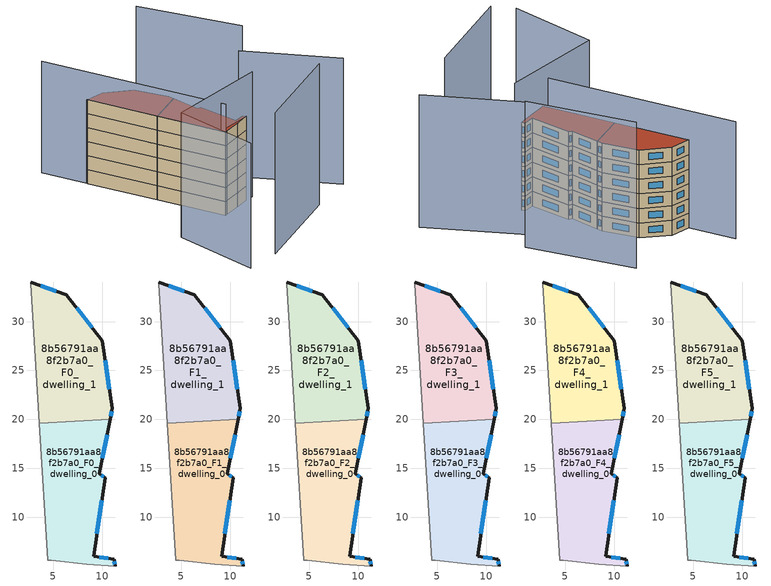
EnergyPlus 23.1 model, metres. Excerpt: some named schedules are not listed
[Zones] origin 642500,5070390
8b56791aa8f2b7a0_F0_dwelling_0
 floor ground (EU_floor_Construction): 10.82,20.04 9.73,14.43 10.33,14.03 9.12,6.02 11.23,5.72 11.33,5.02 8.42,5.22 4.82,5.62 4.42,5.62 3.59,19.6 z0
 wall outside (EU_wall_Construction): 11.33,5.02 11.23,5.72 9.12,6.02 10.33,14.03 9.73,14.43 10.82,20.04 z0:3
 wall adiabatic (EU_wall_Construction): 3.59,19.6 4.42,5.62 4.82,5.62 8.42,5.22 11.33,5.02 z0:3
 wall to 8b56791aa8f2b7a0_F0_dwelling_1 (EU_wall_Construction): 10.82,20.04 3.59,19.6 z0:3
 window (EU_Window_Construction): 10.16,14.14 9.9,14.31 / 9.47,8.3 9.98,11.74 / 10.63,5.81 9.72,5.94 / 11.3,5.22 11.25,5.52 / 10.04,16.03 10.51,18.44 z0.86:2.14
8b56791aa8f2b7a0_F0_dwelling_1
 floor ground (EU_floor_Construction): 6.33,32.74 10.03,28.04 11.03,21.13 10.82,20.04 3.59,19.6 2.73,33.84 2.73,34.04 z0
 wall outside (EU_wall_Construction): 10.82,20.04 11.03,21.13 10.03,28.04 6.33,32.74 2.73,34.04 z0:3
 wall adiabatic (EU_wall_Construction): 2.73,34.04 2.73,33.84 3.59,19.6 z0:3
 window (EU_Window_Construction): 8.98,29.38 7.39,31.4 / 10.75,23.1 10.32,26.07 / 10.88,20.35 10.97,20.82 / 5.3,33.11 3.75,33.67 z0.86:2.14
8b56791aa8f2b7a0_F1_dwelling_0
 floor to 8b56791aa8f2b7a0_F0_dwelling_0 (EU_floor_Construction): 10.82,20.04 9.73,14.43 10.33,14.03 9.12,6.02 11.23,5.72 11.33,5.02 8.42,5.22 4.82,5.62 4.42,5.62 3.59,19.6 z3
 wall outside (EU_wall_Construction): 11.33,5.02 11.23,5.72 9.12,6.02 10.33,14.03 9.73,14.43 10.82,20.04 z3:6
 wall adiabatic (EU_wall_Construction): 3.59,19.6 4.42,5.62 4.82,5.62 8.42,5.22 11.33,5.02 z3:6
 wall to 8b56791aa8f2b7a0_F1_dwelling_1 (EU_wall_Construction): 10.82,20.04 3.59,19.6 z3:6
 window (EU_Window_Construction): 10.16,14.14 9.9,14.31 / 9.47,8.3 9.98,11.74 / 10.63,5.81 9.72,5.94 / 11.3,5.22 11.25,5.52 / 10.04,16.03 10.51,18.44 z3.86:5.14
8b56791aa8f2b7a0_F1_dwelling_1
 floor to 8b56791aa8f2b7a0_F0_dwelling_1 (EU_floor_Construction): 6.33,32.74 10.03,28.04 11.03,21.13 10.82,20.04 3.59,19.6 2.73,33.84 2.73,34.04 z3
 wall outside (EU_wall_Construction): 10.82,20.04 11.03,21.13 10.03,28.04 6.33,32.74 2.73,34.04 z3:6
 wall adiabatic (EU_wall_Construction): 2.73,34.04 2.73,33.84 3.59,19.6 z3:6
 window (EU_Window_Construction): 8.98,29.38 7.39,31.4 / 10.75,23.1 10.32,26.07 / 10.88,20.35 10.97,20.82 / 5.3,33.11 3.75,33.67 z3.86:5.14
8b56791aa8f2b7a0_F2_dwelling_0
 floor to 8b56791aa8f2b7a0_F1_dwelling_0 (EU_floor_Construction): 10.82,20.04 9.73,14.43 10.33,14.03 9.12,6.02 11.23,5.72 11.33,5.02 8.42,5.22 4.82,5.62 4.42,5.62 3.59,19.6 z6
 wall outside (EU_wall_Construction): 11.33,5.02 11.23,5.72 9.12,6.02 10.33,14.03 9.73,14.43 10.82,20.04 z6:9
 wall adiabatic (EU_wall_Construction): 3.59,19.6 4.42,5.62 4.82,5.62 8.42,5.22 11.33,5.02 z6:9
 wall to 8b56791aa8f2b7a0_F2_dwelling_1 (EU_wall_Construction): 10.82,20.04 3.59,19.6 z6:9
 window (EU_Window_Construction): 10.16,14.14 9.9,14.31 / 9.47,8.3 9.98,11.74 / 10.63,5.81 9.72,5.94 / 11.3,5.22 11.25,5.52 / 10.04,16.03 10.51,18.44 z6.86:8.14
8b56791aa8f2b7a0_F2_dwelling_1
 floor to 8b56791aa8f2b7a0_F1_dwelling_1 (EU_floor_Construction): 6.33,32.74 10.03,28.04 11.03,21.13 10.82,20.04 3.59,19.6 2.73,33.84 2.73,34.04 z6
 wall outside (EU_wall_Construction): 10.82,20.04 11.03,21.13 10.03,28.04 6.33,32.74 2.73,34.04 z6:9
 wall adiabatic (EU_wall_Construction): 2.73,34.04 2.73,33.84 3.59,19.6 z6:9
 window (EU_Window_Construction): 8.98,29.38 7.39,31.4 / 10.75,23.1 10.32,26.07 / 10.88,20.35 10.97,20.82 / 5.3,33.11 3.75,33.67 z6.86:8.14
8b56791aa8f2b7a0_F3_dwelling_0
 floor to 8b56791aa8f2b7a0_F2_dwelling_0 (EU_floor_Construction): 10.82,20.04 9.73,14.43 10.33,14.03 9.12,6.02 11.23,5.72 11.33,5.02 8.42,5.22 4.82,5.62 4.42,5.62 3.59,19.6 z9
 wall outside (EU_wall_Construction): 11.33,5.02 11.23,5.72 9.12,6.02 10.33,14.03 9.73,14.43 10.82,20.04 z9:12
 wall adiabatic (EU_wall_Construction): 3.59,19.6 4.42,5.62 4.82,5.62 8.42,5.22 11.33,5.02 z9:12
 wall to 8b56791aa8f2b7a0_F3_dwelling_1 (EU_wall_Construction): 10.82,20.04 3.59,19.6 z9:12
 window (EU_Window_Construction): 10.16,14.14 9.9,14.31 / 9.47,8.3 9.98,11.74 / 10.63,5.81 9.72,5.94 / 11.3,5.22 11.25,5.52 / 10.04,16.03 10.51,18.44 z9.86:11.14
8b56791aa8f2b7a0_F3_dwelling_1
 floor to 8b56791aa8f2b7a0_F2_dwelling_1 (EU_floor_Construction): 6.33,32.74 10.03,28.04 11.03,21.13 10.82,20.04 3.59,19.6 2.73,33.84 2.73,34.04 z9
 wall outside (EU_wall_Construction): 10.82,20.04 11.03,21.13 10.03,28.04 6.33,32.74 2.73,34.04 z9:12
 wall adiabatic (EU_wall_Construction): 2.73,34.04 2.73,33.84 3.59,19.6 z9:12
 window (EU_Window_Construction): 8.98,29.38 7.39,31.4 / 10.75,23.1 10.32,26.07 / 10.88,20.35 10.97,20.82 / 5.3,33.11 3.75,33.67 z9.86:11.14
8b56791aa8f2b7a0_F4_dwelling_0
 floor to 8b56791aa8f2b7a0_F3_dwelling_0 (EU_floor_Construction): 10.82,20.04 9.73,14.43 10.33,14.03 9.12,6.02 11.23,5.72 11.33,5.02 8.42,5.22 4.82,5.62 4.42,5.62 3.59,19.6 z12
 wall outside (EU_wall_Construction): 11.33,5.02 11.23,5.72 9.12,6.02 10.33,14.03 9.73,14.43 10.82,20.04 z12:15
 wall adiabatic (EU_wall_Construction): 3.59,19.6 4.42,5.62 4.82,5.62 8.42,5.22 11.33,5.02 z12:15
 wall to 8b56791aa8f2b7a0_F4_dwelling_1 (EU_wall_Construction): 10.82,20.04 3.59,19.6 z12:15
 window (EU_Window_Construction): 10.16,14.14 9.9,14.31 / 9.47,8.3 9.98,11.74 / 10.63,5.81 9.72,5.94 / 11.3,5.22 11.25,5.52 / 10.04,16.03 10.51,18.44 z12.86:14.14
8b56791aa8f2b7a0_F4_dwelling_1
 floor to 8b56791aa8f2b7a0_F3_dwelling_1 (EU_floor_Construction): 6.33,32.74 10.03,28.04 11.03,21.13 10.82,20.04 3.59,19.6 2.73,33.84 2.73,34.04 z12
 wall outside (EU_wall_Construction): 10.82,20.04 11.03,21.13 10.03,28.04 6.33,32.74 2.73,34.04 z12:15
 wall adiabatic (EU_wall_Construction): 2.73,34.04 2.73,33.84 3.59,19.6 z12:15
 window (EU_Window_Construction): 8.98,29.38 7.39,31.4 / 10.75,23.1 10.32,26.07 / 10.88,20.35 10.97,20.82 / 5.3,33.11 3.75,33.67 z12.86:14.14
8b56791aa8f2b7a0_F5_dwelling_0
 floor to 8b56791aa8f2b7a0_F4_dwelling_0 (EU_floor_Construction): 10.82,20.04 9.73,14.43 10.33,14.03 9.12,6.02 11.23,5.72 11.33,5.02 8.42,5.22 4.82,5.62 4.42,5.62 3.59,19.6 z15
 wall outside (EU_wall_Construction): 11.33,5.02 11.23,5.72 9.12,6.02 10.33,14.03 9.73,14.43 10.82,20.04 z15:18
 wall adiabatic (EU_wall_Construction): 3.59,19.6 4.42,5.62 4.82,5.62 8.42,5.22 11.33,5.02 z15:18
 wall to 8b56791aa8f2b7a0_F5_dwelling_1 (EU_wall_Construction): 10.82,20.04 3.59,19.6 z15:18
 window (EU_Window_Construction): 10.16,14.14 9.9,14.31 / 9.47,8.3 9.98,11.74 / 10.63,5.81 9.72,5.94 / 11.3,5.22 11.25,5.52 / 10.04,16.03 10.51,18.44 z15.86:17.14
 roof outside (EU_roof_Construction): 11.33,5.02 11.23,5.72 9.12,6.02 10.33,14.03 9.73,14.43 10.82,20.04 3.59,19.6 4.42,5.62 4.82,5.62 8.42,5.22 z18
8b56791aa8f2b7a0_F5_dwelling_1
 floor to 8b56791aa8f2b7a0_F4_dwelling_1 (EU_floor_Construction): 6.33,32.74 10.03,28.04 11.03,21.13 10.82,20.04 3.59,19.6 2.73,33.84 2.73,34.04 z15
 wall outside (EU_wall_Construction): 10.82,20.04 11.03,21.13 10.03,28.04 6.33,32.74 2.73,34.04 z15:18
 wall adiabatic (EU_wall_Construction): 2.73,34.04 2.73,33.84 3.59,19.6 z15:18
 window (EU_Window_Construction): 8.98,29.38 7.39,31.4 / 10.75,23.1 10.32,26.07 / 10.88,20.35 10.97,20.82 / 5.3,33.11 3.75,33.67 z15.86:17.14
 roof outside (EU_roof_Construction): 10.82,20.04 11.03,21.13 10.03,28.04 6.33,32.74 2.73,34.04 2.73,33.84 3.59,19.6 z18
shading: -3.59,-9.19 16.31,-7.72 z0:30.3; -10.37,-7.71 -6.49,9.13 / -6.49,9.13 13.06,4.62 z0:26.8; 25.13,-8.09 18.32,10.29 z0:27.1; 22.44,11.82 19.61,32.63 z0:29.9; 2.18,43.25 4.43,5.62 z0:24
[Building]
EU S2 Campaign: North Axis=0; Terrain=City; Solar Distribution=FullExterior
[Site:Location]
Lyon-Bron: Latitude=45.75; Longitude=5; Time Zone=1; Elevation=198
[SizingPeriod:WeatherFileDays]
AnnualSizingPeriod: Begin Month=1; Begin Day of Month=1; End Month=12; End Day of Month=31; Day of Week for Start Day=Monday; Use Weather File Daylight Saving Period=No; Use Weather File Rain and Snow Indicators=No
[MATERIAL]
EU_InternalMass_Material: Roughness=MediumRough; Thickness=0.1; Conductivity=1; Density=1800; Specific Heat=900; Thermal Absorptance=0.9; Solar Absorptance=0.7; Visible Absorptance=0.7
[MATERIAL:NOMASS] Roughness=MediumRough; Thermal Absorptance=0.9; Solar Absorptance=0.7; Visible Absorptance=0.7
Name | Thermal Resistance
EU_wall_NoMass | 2.09208
EU_roof_NoMass | 1.38566
EU_floor_NoMass | 1.54632
[WINDOWMATERIAL:SIMPLEGLAZINGSYSTEM]
EU_Window_SimpleGlazing: UFactor=2.76486; Solar Heat Gain Coefficient=0.75; Visible Transmittance=0.75
[CONSTRUCTION]
EU_wall_Construction: EU_wall_NoMass
EU_roof_Construction: EU_roof_NoMass
EU_floor_Construction: EU_floor_NoMass
EU_InternalMass_Construction: EU_InternalMass_Material
EU_Window_Construction: EU_Window_SimpleGlazing
[ZONE] Type=1; Multiplier=1; Ceiling Height=autocalculate; Floor Area=autocalculate; Part of Total Floor Area=Yes
Name | Volume
8b56791aa8f2b7a0_F0_dwelling_0 | 260.121
8b56791aa8f2b7a0_F1_dwelling_0; 8b56791aa8f2b7a0_F2_dwelling_0; 8b56791aa8f2b7a0_F3_dwelling_0; 8b56791aa8f2b7a0_F4_dwelling_0; 8b56791aa8f2b7a0_F5_dwelling_0 | 260.123
8b56791aa8f2b7a0_F0_dwelling_1 | 260.01
8b56791aa8f2b7a0_F1_dwelling_1; 8b56791aa8f2b7a0_F2_dwelling_1; 8b56791aa8f2b7a0_F3_dwelling_1; 8b56791aa8f2b7a0_F4_dwelling_1; 8b56791aa8f2b7a0_F5_dwelling_1 | 260.012
[INTERNALMASS] Construction=EU_InternalMass_Construction
Name | Zone or ZoneList | Surface Area
8b56791aa8f2b7a0_F0_dwelling_0_EU_InternalMass | 8b56791aa8f2b7a0_F0_dwelling_0 | 86.6691
8b56791aa8f2b7a0_F0_dwelling_1_EU_InternalMass | 8b56791aa8f2b7a0_F0_dwelling_1 | 86.6703
8b56791aa8f2b7a0_F1_dwelling_0_EU_InternalMass | 8b56791aa8f2b7a0_F1_dwelling_0 | 86.6691
8b56791aa8f2b7a0_F1_dwelling_1_EU_InternalMass | 8b56791aa8f2b7a0_F1_dwelling_1 | 86.6703
8b56791aa8f2b7a0_F2_dwelling_0_EU_InternalMass | 8b56791aa8f2b7a0_F2_dwelling_0 | 86.6691
8b56791aa8f2b7a0_F2_dwelling_1_EU_InternalMass | 8b56791aa8f2b7a0_F2_dwelling_1 | 86.6703
8b56791aa8f2b7a0_F3_dwelling_0_EU_InternalMass | 8b56791aa8f2b7a0_F3_dwelling_0 | 86.6691
8b56791aa8f2b7a0_F3_dwelling_1_EU_InternalMass | 8b56791aa8f2b7a0_F3_dwelling_1 | 86.6703
8b56791aa8f2b7a0_F4_dwelling_0_EU_InternalMass | 8b56791aa8f2b7a0_F4_dwelling_0 | 86.6691
8b56791aa8f2b7a0_F4_dwelling_1_EU_InternalMass | 8b56791aa8f2b7a0_F4_dwelling_1 | 86.6703
8b56791aa8f2b7a0_F5_dwelling_0_EU_InternalMass | 8b56791aa8f2b7a0_F5_dwelling_0 | 86.6691
8b56791aa8f2b7a0_F5_dwelling_1_EU_InternalMass | 8b56791aa8f2b7a0_F5_dwelling_1 | 86.6703
[OTHEREQUIPMENT] Fuel Type=Electricity; Design Level Calculation Method=Watts/Area; Power per Zone Floor Area=1; Fraction Latent=0; Fraction Radiant=0; Fraction Lost=0; Carbon Dioxide Generation Rate=0; EndUse Subcategory=EU_Step8_InternalGains
Name | Zone or ZoneList or Space or SpaceList | Schedule
EU_Step8_InternalGain_8b56791aa8f2b7a0_F0_dwelling_0_f000 | 8b56791aa8f2b7a0_F0_dwelling_0 | EU_Step8_GainSchedule_8b56791aa8f2b7a0_F0_dwelling_0_f000
EU_Step8_InternalGain_8b56791aa8f2b7a0_F0_dwelling_1_f000 | 8b56791aa8f2b7a0_F0_dwelling_1 | EU_Step8_GainSchedule_8b56791aa8f2b7a0_F0_dwelling_1_f000
EU_Step8_InternalGain_8b56791aa8f2b7a0_F1_dwelling_0_f000 | 8b56791aa8f2b7a0_F1_dwelling_0 | EU_Step8_GainSchedule_8b56791aa8f2b7a0_F1_dwelling_0_f000
EU_Step8_InternalGain_8b56791aa8f2b7a0_F1_dwelling_1_f000 | 8b56791aa8f2b7a0_F1_dwelling_1 | EU_Step8_GainSchedule_8b56791aa8f2b7a0_F1_dwelling_1_f000
EU_Step8_InternalGain_8b56791aa8f2b7a0_F2_dwelling_0_f000 | 8b56791aa8f2b7a0_F2_dwelling_0 | EU_Step8_GainSchedule_8b56791aa8f2b7a0_F2_dwelling_0_f000
EU_Step8_InternalGain_8b56791aa8f2b7a0_F2_dwelling_1_f000 | 8b56791aa8f2b7a0_F2_dwelling_1 | EU_Step8_GainSchedule_8b56791aa8f2b7a0_F2_dwelling_1_f000
EU_Step8_InternalGain_8b56791aa8f2b7a0_F3_dwelling_0_f000 | 8b56791aa8f2b7a0_F3_dwelling_0 | EU_Step8_GainSchedule_8b56791aa8f2b7a0_F3_dwelling_0_f000
EU_Step8_InternalGain_8b56791aa8f2b7a0_F3_dwelling_1_f000 | 8b56791aa8f2b7a0_F3_dwelling_1 | EU_Step8_GainSchedule_8b56791aa8f2b7a0_F3_dwelling_1_f000
EU_Step8_InternalGain_8b56791aa8f2b7a0_F4_dwelling_0_f000 | 8b56791aa8f2b7a0_F4_dwelling_0 | EU_Step8_GainSchedule_8b56791aa8f2b7a0_F4_dwelling_0_f000
EU_Step8_InternalGain_8b56791aa8f2b7a0_F4_dwelling_1_f000 | 8b56791aa8f2b7a0_F4_dwelling_1 | EU_Step8_GainSchedule_8b56791aa8f2b7a0_F4_dwelling_1_f000
EU_Step8_InternalGain_8b56791aa8f2b7a0_F5_dwelling_0_f000 | 8b56791aa8f2b7a0_F5_dwelling_0 | EU_Step8_GainSchedule_8b56791aa8f2b7a0_F5_dwelling_0_f000
EU_Step8_InternalGain_8b56791aa8f2b7a0_F5_dwelling_1_f000 | 8b56791aa8f2b7a0_F5_dwelling_1 | EU_Step8_GainSchedule_8b56791aa8f2b7a0_F5_dwelling_1_f000
[ZONEVENTILATION:DESIGNFLOWRATE] Schedule=EU_AlwaysOn; Design Flow Rate Calculation Method=AirChanges/Hour; Air Changes per Hour=0.562345; Ventilation Type=Natural; Fan Pressure Rise=0; Fan Total Efficiency=1; Constant Term Coefficient=1; Temperature Term Coefficient=0; Velocity Term Coefficient=0; Velocity Squared Term Coefficient=0; Minimum Indoor Temperature=-100; Maximum Indoor Temperature=100; Delta Temperature=-100; Minimum Outdoor Temperature=-100; Maximum Outdoor Temperature=100; Maximum Wind Speed=40
Name | Zone or ZoneList or Space or SpaceList
EU_ConstantAir_8b56791aa8f2b7a0_F0_dwelling_0 | 8b56791aa8f2b7a0_F0_dwelling_0
EU_ConstantAir_8b56791aa8f2b7a0_F0_dwelling_1 | 8b56791aa8f2b7a0_F0_dwelling_1
EU_ConstantAir_8b56791aa8f2b7a0_F1_dwelling_0 | 8b56791aa8f2b7a0_F1_dwelling_0
EU_ConstantAir_8b56791aa8f2b7a0_F1_dwelling_1 | 8b56791aa8f2b7a0_F1_dwelling_1
EU_ConstantAir_8b56791aa8f2b7a0_F2_dwelling_0 | 8b56791aa8f2b7a0_F2_dwelling_0
EU_ConstantAir_8b56791aa8f2b7a0_F2_dwelling_1 | 8b56791aa8f2b7a0_F2_dwelling_1
EU_ConstantAir_8b56791aa8f2b7a0_F3_dwelling_0 | 8b56791aa8f2b7a0_F3_dwelling_0
EU_ConstantAir_8b56791aa8f2b7a0_F3_dwelling_1 | 8b56791aa8f2b7a0_F3_dwelling_1
EU_ConstantAir_8b56791aa8f2b7a0_F4_dwelling_0 | 8b56791aa8f2b7a0_F4_dwelling_0
EU_ConstantAir_8b56791aa8f2b7a0_F4_dwelling_1 | 8b56791aa8f2b7a0_F4_dwelling_1
EU_ConstantAir_8b56791aa8f2b7a0_F5_dwelling_0 | 8b56791aa8f2b7a0_F5_dwelling_0
EU_ConstantAir_8b56791aa8f2b7a0_F5_dwelling_1 | 8b56791aa8f2b7a0_F5_dwelling_1
[HVACTEMPLATE:THERMOSTAT] Constant Heating Setpoint=20; Constant Cooling Setpoint=50
EU_HeatOnly_8b56791aa8f2b7a0_F0_dwelling_0; EU_HeatOnly_8b56791aa8f2b7a0_F0_dwelling_1; EU_HeatOnly_8b56791aa8f2b7a0_F1_dwelling_0; EU_HeatOnly_8b56791aa8f2b7a0_F1_dwelling_1; EU_HeatOnly_8b56791aa8f2b7a0_F2_dwelling_0; EU_HeatOnly_8b56791aa8f2b7a0_F2_dwelling_1; EU_HeatOnly_8b56791aa8f2b7a0_F3_dwelling_0; EU_HeatOnly_8b56791aa8f2b7a0_F3_dwelling_1; EU_HeatOnly_8b56791aa8f2b7a0_F4_dwelling_0; EU_HeatOnly_8b56791aa8f2b7a0_F4_dwelling_1; EU_HeatOnly_8b56791aa8f2b7a0_F5_dwelling_0; EU_HeatOnly_8b56791aa8f2b7a0_F5_dwelling_1
[HVACTEMPLATE:ZONE:IDEALLOADSAIRSYSTEM] System Availability Schedule=EU_AlwaysOn; Maximum Heating Supply Air Temperature=50; Minimum Cooling Supply Air Temperature=13; Maximum Heating Supply Air Humidity Ratio=0.0156; Minimum Cooling Supply Air Humidity Ratio=0.0077; Heating Limit=NoLimit; Cooling Limit=NoLimit; Heating Availability Schedule=EU_AlwaysOn; Cooling Availability Schedule=EU_CoolingOff; Dehumidification Control Type=ConstantSensibleHeatRatio; Cooling Sensible Heat Ratio=0.7; Dehumidification Setpoint=60; Humidification Control Type=None; Humidification Setpoint=30; Outdoor Air Method=None; Outdoor Air Flow Rate per Person=0.00944; Outdoor Air Flow Rate per Zone Floor Area=0; Outdoor Air Flow Rate per Zone=0; Demand Controlled Ventilation Type=None; Outdoor Air Economizer Type=NoEconomizer; Heat Recovery Type=None; Sensible Heat Recovery Effectiveness=0.7; Latent Heat Recovery Effectiveness=0.65
Name | Template Thermostat
8b56791aa8f2b7a0_F0_dwelling_0 | EU_HeatOnly_8b56791aa8f2b7a0_F0_dwelling_0
8b56791aa8f2b7a0_F0_dwelling_1 | EU_HeatOnly_8b56791aa8f2b7a0_F0_dwelling_1
8b56791aa8f2b7a0_F1_dwelling_0 | EU_HeatOnly_8b56791aa8f2b7a0_F1_dwelling_0
8b56791aa8f2b7a0_F1_dwelling_1 | EU_HeatOnly_8b56791aa8f2b7a0_F1_dwelling_1
8b56791aa8f2b7a0_F2_dwelling_0 | EU_HeatOnly_8b56791aa8f2b7a0_F2_dwelling_0
8b56791aa8f2b7a0_F2_dwelling_1 | EU_HeatOnly_8b56791aa8f2b7a0_F2_dwelling_1
8b56791aa8f2b7a0_F3_dwelling_0 | EU_HeatOnly_8b56791aa8f2b7a0_F3_dwelling_0
8b56791aa8f2b7a0_F3_dwelling_1 | EU_HeatOnly_8b56791aa8f2b7a0_F3_dwelling_1
8b56791aa8f2b7a0_F4_dwelling_0 | EU_HeatOnly_8b56791aa8f2b7a0_F4_dwelling_0
8b56791aa8f2b7a0_F4_dwelling_1 | EU_HeatOnly_8b56791aa8f2b7a0_F4_dwelling_1
8b56791aa8f2b7a0_F5_dwelling_0 | EU_HeatOnly_8b56791aa8f2b7a0_F5_dwelling_0
8b56791aa8f2b7a0_F5_dwelling_1 | EU_HeatOnly_8b56791aa8f2b7a0_F5_dwelling_1
[SIZING:ZONE] Zone Cooling Design Supply Air Temperature Input Method=SupplyAirTemperature; Zone Cooling Design Supply Air Temperature=13; Zone Heating Design Supply Air Temperature Input Method=SupplyAirTemperature; Zone Heating Design Supply Air Temperature=50; Zone Cooling Design Supply Air Humidity Ratio=0.008; Zone Heating Design Supply Air Humidity Ratio=0.008; Cooling Design Air Flow Method=DesignDay; Cooling Design Air Flow Rate=0; Cooling Minimum Air Flow per Zone Floor Area=0.000762; Cooling Minimum Air Flow=0; Cooling Minimum Air Flow Fraction=0.2; Heating Design Air Flow Method=DesignDay; Heating Design Air Flow Rate=0; Heating Maximum Air Flow per Zone Floor Area=0.002032; Heating Maximum Air Flow=0.141576; Heating Maximum Air Flow Fraction=0.3; Account for Dedicated Outdoor Air System=No; Dedicated Outdoor Air System Control Strategy=NeutralSupplyAir; Dedicated Outdoor Air Low Setpoint Temperature for Design=autosize; Dedicated Outdoor Air High Setpoint Temperature for Design=autosize; Zone Load Sizing Method=Sensible Load Only No Latent Load; Zone Latent Cooling Design Supply Air Humidity Ratio Input Method=HumidityRatioDifference; Zone Cooling Design Supply Air Humidity Ratio Difference=0.005; Zone Latent Heating Design Supply Air Humidity Ratio Input Method=HumidityRatioDifference; Zone Humidification Design Supply Air Humidity Ratio Difference=0.005
8b56791aa8f2b7a0_F0_dwelling_0; 8b56791aa8f2b7a0_F0_dwelling_1; 8b56791aa8f2b7a0_F1_dwelling_0; 8b56791aa8f2b7a0_F1_dwelling_1; 8b56791aa8f2b7a0_F2_dwelling_0; 8b56791aa8f2b7a0_F2_dwelling_1; 8b56791aa8f2b7a0_F3_dwelling_0; 8b56791aa8f2b7a0_F3_dwelling_1; 8b56791aa8f2b7a0_F4_dwelling_0; 8b56791aa8f2b7a0_F4_dwelling_1; 8b56791aa8f2b7a0_F5_dwelling_0; 8b56791aa8f2b7a0_F5_dwelling_1
[SCHEDULE:FILE] Column Number=1; Rows to Skip at Top=0; Number of Hours of Data=8760; Column Separator=Comma; Interpolate to Timestep=No; Minutes per Item=60; Adjust Schedule for Daylight Savings=Yes
Name | File
EU_Step8_GainSchedule_8b56791aa8f2b7a0_F0_dwelling_0_f000 | ../../schedules/8b56791aa8f2b7a0/8b56791aa8f2b7a0_F0_dwelling_0_f000_gain.csv
EU_Step8_GainSchedule_8b56791aa8f2b7a0_F0_dwelling_1_f000 | ../../schedules/8b56791aa8f2b7a0/8b56791aa8f2b7a0_F0_dwelling_1_f000_gain.csv
EU_Step8_GainSchedule_8b56791aa8f2b7a0_F1_dwelling_0_f000 | ../../schedules/8b56791aa8f2b7a0/8b56791aa8f2b7a0_F1_dwelling_0_f000_gain.csv
EU_Step8_GainSchedule_8b56791aa8f2b7a0_F1_dwelling_1_f000 | ../../schedules/8b56791aa8f2b7a0/8b56791aa8f2b7a0_F1_dwelling_1_f000_gain.csv
EU_Step8_GainSchedule_8b56791aa8f2b7a0_F2_dwelling_0_f000 | ../../schedules/8b56791aa8f2b7a0/8b56791aa8f2b7a0_F2_dwelling_0_f000_gain.csv
EU_Step8_GainSchedule_8b56791aa8f2b7a0_F2_dwelling_1_f000 | ../../schedules/8b56791aa8f2b7a0/8b56791aa8f2b7a0_F2_dwelling_1_f000_gain.csv
EU_Step8_GainSchedule_8b56791aa8f2b7a0_F3_dwelling_0_f000 | ../../schedules/8b56791aa8f2b7a0/8b56791aa8f2b7a0_F3_dwelling_0_f000_gain.csv
